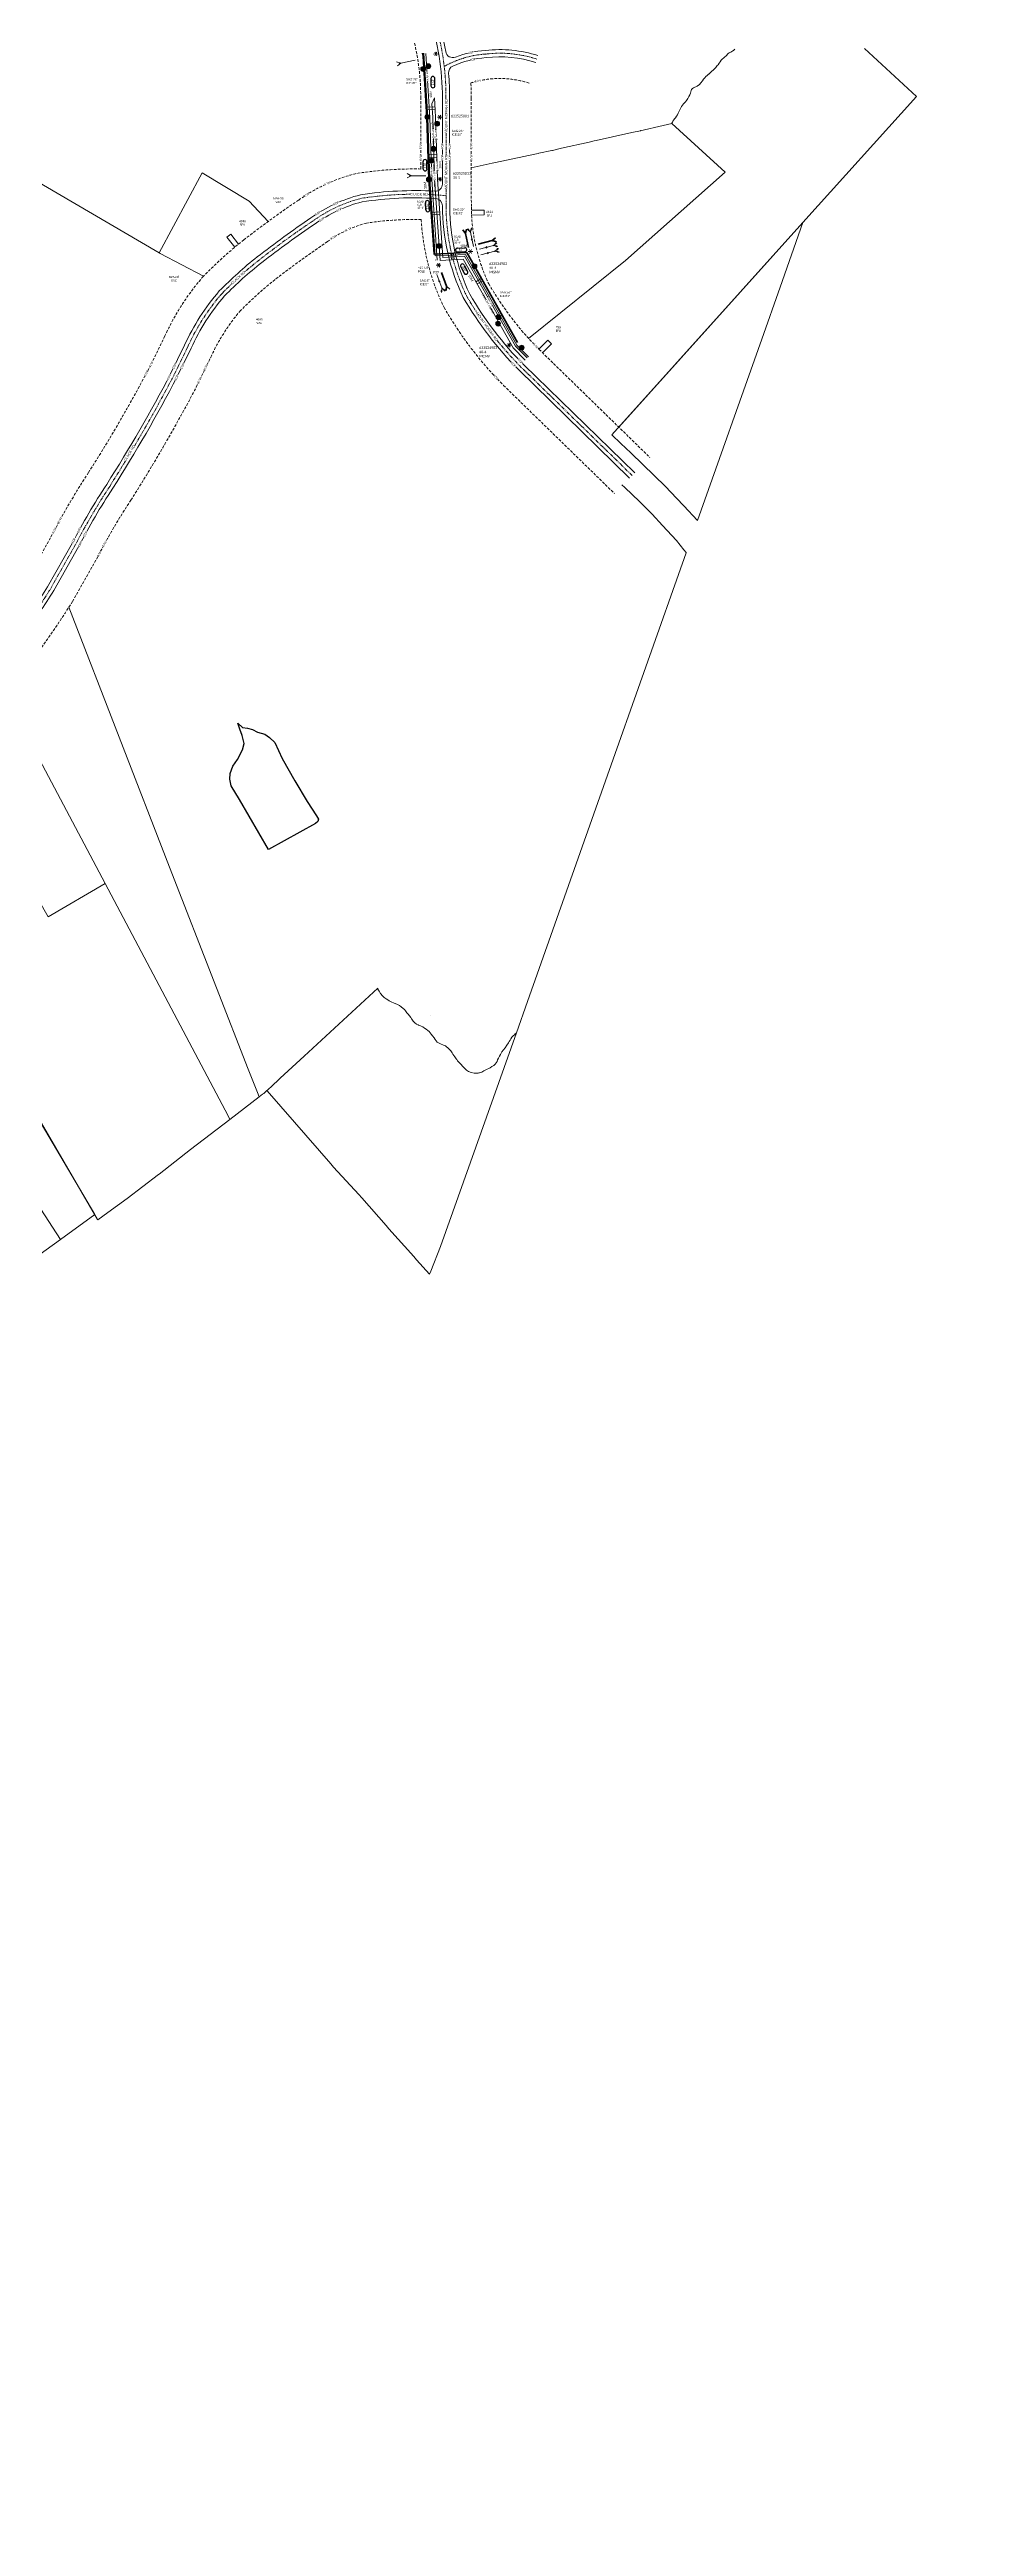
# Model space of a CAD drawing. Header units: inches. Extents: x 2378083 to 2398295, y 1463180 to 1483392.
# Drawn here: x 2391138 to 2393661, y 1468122 to 1474983 of the extents above; entities that cross this region are included whole.
import ezdxf
from ezdxf.enums import TextEntityAlignment as Align

# ---------------------------------------------------------------- set-up
doc = ezdxf.new("R2010")
doc.units = ezdxf.units.IN
doc.header["$MEASUREMENT"] = 0
doc.linetypes.add('DASHED', pattern=[0.75, 0.5, -0.25])
doc.linetypes.add('PHANTOM2', pattern=[1.25, 0.625, -0.125, 0.125, -0.125, 0.125, -0.125])
for name, color, linetype, lineweight in [('AchorGuyExisting', 150, 'Continuous', 0), ('AERIAL CABLE PROP', 1, 'Continuous', 60), ('AnchorGuyProposed', 1, 'Continuous', 50), ('AnchorGuyRemove', 7, 'Continuous', 0), ('DRIVEWAYS', 250, 'Continuous', 20), ('OVERLASH', 255, 'Continuous', 0), ('Poles', 7, 'Continuous', 0), ('PROP CABLE', 1, 'Continuous', 50), ('RIZER TEXT', 1, 'Continuous', 0), ('ROAD CLEARENCE TEXT', 7, 'Continuous', 0), ('ROW', 3, 'DASHED', 35), ('STRAND TEXT', 7, 'Continuous', 0)]:
    doc.layers.add(name, color=color, linetype=linetype, lineweight=lineweight)
for name, color, linetype in [('ADDRESS', 6, 'Continuous'), ('AERIAL CABLE EX', 5, 'Continuous'), ('C-TOPO-WATR', 141, 'Continuous'), ('CENTER LINE', 6, 'PHANTOM2'), ('EOP', 6, 'Continuous'), ('LINE LABELS', 7, 'Continuous'), ('POLE INFO', 7, 'Continuous'), ('Pole_Attributes', 7, 'Continuous'), ('REELS BUBBLES', 87, 'Continuous'), ('sc_greenville', 7, 'Continuous'), ('SPAN LENGTHS', 7, 'Continuous'), ('STREET NAMES', 250, 'Continuous')]:
    doc.layers.add(name, color=color, linetype=linetype)
doc.styles.add('Annotative', font='arial.ttf')
doc.styles.add('calibri', font='calibri.ttf')
doc.styles.add('Legend', font='calibri.ttf')
doc.styles.add('PROPOSED', font='calibri.ttf')
doc.styles.get("Standard").update_dxf_attribs({"font": 'arial.ttf'})

# ---------------------------------------------------------------- blocks, each defined once
blk = doc.blocks.new('POLES')
at = {"layer": 'Poles'}
for points in [[(-2, -0.1), (0, 0), (2.2, -0.1)], [(-0.9, 1.7), (0, 0), (1.1, -1.8)], [(-0.9, -1.8), (0, 0), (1.1, 1.7)]]:
    blk.add_lwpolyline(points, dxfattribs=at)
blk = doc.blocks.new('*U449')
at = {"linetype": 'Continuous', "lineweight": 0, "true_color": 0xffffff}
h = blk.add_hatch(color=7, dxfattribs=at)
h.dxf.hatch_style = 1
h.paths.add_polyline_path([(-0.12, 0, 1), (0.12, 0, 1)])
at = {"color": 0, "linetype": 'ByBlock', "lineweight": -2}
blk.add_circle((0, 0), 0.122, dxfattribs=at)
at = {"color": 0, "linetype": 'ByBlock', "lineweight": -2, "style": 'PROPOSED'}
blk.add_attdef('CCFN', text='', height=0.0844, dxfattribs=at).set_placement((0, 0), align=Align.MIDDLE_CENTER)
at = {"color": 0, "linetype": 'ByBlock', "lineweight": -2, "flags": 104}
blk.add_attdef('CCFA', text='', height=0.0844, dxfattribs=at).set_placement((0.21, 0.09), align=Align.TOP_LEFT)
blk = doc.blocks.new('*U391')
at = {"linetype": 'Continuous', "lineweight": 0}
for p, q in [((-0.5, -1.1), (-0.5, 1.15)), ((0.5, -1.09), (0.5, 1.15))]:
    blk.add_line(p, q, dxfattribs=at)
blk = doc.blocks.new('*U392')
at = {"linetype": 'Continuous', "lineweight": 0}
for p, q in [((-0.5, -2.17), (-0.5, 1.15)), ((0.5, -2.17), (0.5, 1.15))]:
    blk.add_line(p, q, dxfattribs=at)
blk = doc.blocks.new('ACMAP_ANN_TEMPLATE_SPANS')
at = {"color": 0, "linetype": 'ByBlock', "lineweight": -2}
for p, q in [((-8, 12), (23, 12)), ((-8, -4), (23, -4))]:
    blk.add_line(p, q, dxfattribs=at)
for centre, start, end in [((-8, 4), 90, 270), ((23, 4), 270, 90)]:
    blk.add_arc(centre, 8.49, start, end, dxfattribs=at)
at = {"color": 18, "lineweight": 50, "true_color": 0x000000, "style": 'Annotative'}
blk.add_attdef('AERIALFOOT', text='', height=10, dxfattribs=at).set_placement((7, 5), align=Align.MIDDLE_CENTER)
blk = doc.blocks.new('*U429')
blk.add_line((8.4, -0.4), (8.4, 0.4))
for points in [[(0, 0), (7.6, 0)], [(7.5, 0.1), (7.6, 0)], [(9.7, -1.1), (7.6, 0), (9.7, 1)], [(7.6, 0), (7.5, -0.2)]]:
    blk.add_lwpolyline(points)
blk = doc.blocks.new('*U412')
for points in [[(0, 0), (7.6, 0)], [(3.5, 0.3), (4.1, -0.3)], [(4.1, 0.3), (3.5, -0.3)], [(7.5, 0.2), (7.6, 0)], [(7.6, 0), (7.5, -0.2)], [(7.6, 0), (9.7, 1)], [(7.6, 0), (9.7, -1)], [(8.4, 0.4), (8.4, -0.4)], [(8.6, 0.8), (9.5, 0.6)], [(9.2, 1.2), (9, 0.3)], [(8.6, -0.8), (9.4, -0.6)], [(8.9, -0.3), (9.1, -1.1)]]:
    blk.add_lwpolyline(points)
blk = doc.blocks.new('*U439')
for p, q in [((0, 0), (7.6, 0.3)), ((7.4, 0.4), (7.6, 0.3)), ((7.6, 0.3), (7.5, 0.1)), ((9.7, 1.4), (7.6, 0.3)), ((7.6, 0.3), (9.7, -0.7)), ((8.4, 0.7), (8.5, -0.1))]:
    blk.add_line(p, q)
blk = doc.blocks.new('*U440')
blk.add_line((8.3, 1.4), (8.2, 2.2))
for points in [[(0, 0), (7.5, 1.6)], [(7.3, 1.7), (7.5, 1.6)], [(7.5, 1.6), (7.3, 1.4)], [(9.7, 1), (7.5, 1.6), (9.3, 3.1)]]:
    blk.add_lwpolyline(points)

msp = doc.modelspace()

# ---------------------------------------------------------------- linework, layer by layer
at = {"layer": 'AERIAL CABLE EX', "lineweight": 0}
for points in [[(2392464.7, 1474131.8), (2392432.3, 1474164.3), (2392290.6, 1474415), (2392206.1, 1474411.1), (2392191.4, 1474622.9), (2392186.3, 1474794.8), (2392175.2, 1474972.7)], [(2392212.1, 1474399.9), (2392196.6, 1474623.2), (2392191.5, 1474795), (2392180.4, 1474972.4)], [(2392455.7, 1474122.8), (2392422.1, 1474156.5), (2392283.4, 1474401.9), (2392220.2, 1474399), (2392204.6, 1474623.6), (2392199.5, 1474795.4), (2392197.2, 1474832.1), (2392204.1, 1474849.4)], [(2392461.4, 1474128.5), (2392428.5, 1474161.4), (2392287.9, 1474410.2), (2392227.6, 1474407.3), (2392212.6, 1474624), (2392207.5, 1474795.8), (2392205.2, 1474832.6), (2392204.1, 1474849.4)], [(2392206.9, 1474399.6), (2392206.9, 1474400)]]:
    msp.add_lwpolyline(points, dxfattribs=at)
at = {"layer": 'AERIAL CABLE PROP', "color": 5}
for points in [[(2392202.9, 1474416.2), (2392203, 1474416.2), (2392188.6, 1474622.8), (2392183.5, 1474794.7), (2392172.9, 1474964.9), (2392170.8, 1474972.5)], [(2392434.2, 1474171.7), (2392293.6, 1474420.4), (2392203, 1474416.2), (2392202.9, 1474416.2)]]:
    msp.add_lwpolyline(points, dxfattribs=at)
at = {"layer": 'C-TOPO-WATR'}
msp.add_line((2392193, 1472305.9), (2392193, 1472305.9), dxfattribs=at)
msp.add_lwpolyline([(2391744.7, 1472767.2), (2391664, 1472905.3), (2391640.8, 1472943.3), (2391637.6, 1472961.6), (2391638, 1472977.4), (2391646.2, 1472997.9), (2391658.8, 1473016.7), (2391672.9, 1473042.7), (2391677.6, 1473060.4), (2391671.6, 1473083.1), (2391664.9, 1473100.4), (2391660, 1473117), (2391672.7, 1473105.1), (2391686, 1473102.8), (2391700.1, 1473099.8), (2391714.4, 1473092.3), (2391734.8, 1473086.8), (2391747.4, 1473077.5), (2391761.9, 1473063), (2391782.6, 1473018.8), (2391817.9, 1472957.5), (2391851.3, 1472899.7), (2391877.1, 1472860.1), (2391882.7, 1472851.4), (2391881.1, 1472844.4), (2391875.2, 1472838.9), (2391744.7, 1472767.2)], close=True, dxfattribs=at)
at = {"layer": 'DRIVEWAYS', "color": 1}
for points in [[(2392306.5, 1474537.8), (2392341.9, 1474538.4), (2392342.2, 1474524.9), (2392307, 1474524.2)], [(2391651.5, 1474435.6), (2391629.4, 1474463.2), (2391640, 1474471.7), (2391661.9, 1474444.2)], [(2392493.6, 1474152.6), (2392518.7, 1474177.6), (2392528.3, 1474168), (2392503.3, 1474143.1)]]:
    msp.add_lwpolyline(points, dxfattribs=at)
at = {"layer": 'EOP', "color": 6, "lineweight": 0}
for points in [[(2392028.2, 1477763.8, 0.083852), (2392081.8, 1477635.9, 0.071345), (2392135.5, 1477573.6, 0.056959), (2392341.2, 1477437.7), (2392486.3, 1477352.6, -0.173366), (2392668.6, 1477133.5, -0.082809), (2392694.6, 1477003.4, -0.141514), (2392645.4, 1476817.3), (2392529.5, 1476658.9, 0.012739), (2392129.3, 1476192.4, 0.217881), (2392030.9, 1475816, 0.021663), (2392208.9, 1475083.4, -0.03717), (2392235.5, 1474977.1, 0.472779), (2392262.3, 1474961.8, -0.073285), (2392345.5, 1474980.4, -0.107406), (2392490.9, 1474966)], [(2390242.7, 1472718.3), (2390363.9, 1472595.6, 0.423363), (2390392.6, 1472595.9, 0.005015), (2390472, 1472680.9, 0.020009), (2390577, 1472809.8), (2390635.5, 1472898.7, -0.048626), (2390715.7, 1473011.4, -0.042623), (2390794.4, 1473097.1, -0.011121), (2390919.7, 1473222.7, 0.024579), (2391052.2, 1473374.7, 0.015775), (2391132.9, 1473495), (2391201.6, 1473616.6, -0.026134), (2391296.4, 1473778.4, 0.020591), (2391473.3, 1474084.3), (2391512.1, 1474164.1, -0.072194), (2391608.4, 1474314.1, -0.033081), (2391713.3, 1474408.4, -0.018112), (2391862.2, 1474516.5, -0.094274), (2391999.6, 1474580.5, -0.054211), (2392205.2, 1474590.5, 0.432147), (2392226.4, 1474610.4), (2392226.2, 1474848.3, 0.081371), (2392189.8, 1475077.4, -0.02168)], [(2392484.8, 1474947, 0.107732), (2392347.4, 1474960.5, 0.088224), (2392255, 1474937.1, 0.318991), (2392243.3, 1474917.1, -0.023379), (2392246.2, 1474848.2), (2392246.4, 1474545.9, 0.11045), (2392301.8, 1474305.7, 0.064771), (2392451.9, 1474109.5), (2392758.8, 1473810.3)], [(2391068.2, 1473362.7, 0.015873), (2391150, 1473484.7), (2391219.2, 1473607.1, -0.026209), (2391313.2, 1473767.6, 0.020619), (2391491.1, 1474075.2), (2391530.2, 1474155.6, -0.072061), (2391623.1, 1474300.6, -0.032939), (2391725.7, 1474392.7, -0.018142), (2391873.6, 1474500.1, -0.093888), (2392003.6, 1474560.9, -0.054965), (2392207.7, 1474570.3, -0.395887), (2392226.4, 1474550.3, 0.112741), (2392284.1, 1474296.3, 0.065009), (2392437.8, 1474095.3), (2392744.8, 1473796)]]:
    msp.add_lwpolyline(points, format="xyb", dxfattribs=at)
at = {"layer": 'ROW', "color": 3, "linetype": 'DASHED', "lineweight": 0, "ltscale": 15}
for points in [[(2390266.4, 1472751.3), (2390363.8, 1472652.6, 0.004067), (2390427.3, 1472721, 0.019719), (2390527.9, 1472844.3), (2390584.4, 1472930.2, -0.047451), (2390669.3, 1473049.4, -0.041356), (2390752.3, 1473139.9, -0.010927), (2390877.3, 1473265.2, 0.024257), (2391004.2, 1473410.8, 0.015472), (2391081.3, 1473525.7), (2391148.8, 1473645.2, -0.025917), (2391246, 1473811, 0.020507), (2391419.7, 1474111.3), (2391457.8, 1474189.7, -0.072545), (2391564.2, 1474354.8, -0.033474), (2391676.3, 1474455.6, -0.018026), (2391828, 1474565.8, -0.095251), (2391987.5, 1474639.4, -0.044361), (2392166.3, 1474652), (2392166.2, 1474848.4, 0.081863), (2392132.5, 1475059.6, -0.021731)], [(2392466.3, 1474889.9, 0.156177), (2392305.2, 1474890.4, -0.013252), (2392306.2, 1474848.1), (2392306.4, 1474546.1, 0.109219), (2392354.9, 1474333.7, 0.063987), (2392494.1, 1474152.2), (2392800.7, 1473853.3)], [(2391116.1, 1473326.6, 0.016157), (2391201.6, 1473454.1), (2391272, 1473578.6, -0.02644), (2391363.6, 1473735, 0.020701), (2391544.7, 1474048.2), (2391584.5, 1474130.1, -0.071603), (2391667.3, 1474260, -0.032469), (2391762.7, 1474345.5, -0.018242), (2391908, 1474450.9, -0.092483), (2392015.8, 1474502.1, -0.043672), (2392167.5, 1474512, 0.098572), (2392231, 1474268.3, 0.065662), (2392395.6, 1474052.7), (2392702.9, 1473753)]]:
    msp.add_lwpolyline(points, format="xyb", dxfattribs=at)
at = {"layer": 'ROW', "color": 6, "lineweight": 50}
msp.add_circle((2388188.9, 1473286.1), 10106.2, dxfattribs=at)
at = {"layer": 'sc_greenville', "lineweight": 0}
for points in [[(2391743.5, 1474506.5), (2391691.3, 1474563.2), (2391560.7, 1474641.1), (2391441.8, 1474419.4), (2391072, 1474635.7), (2390944.7, 1474709.7), (2390445.5, 1475000), (2390000, 1475256.6), (2389865.7, 1475334), (2390000, 1475419.4), (2390762.2, 1475887.3), (2391150, 1476120.6), (2391908.2, 1475036.8), (2392114.6, 1475122.4)], [(2392465.1, 1474182.8), (2392733.3, 1474398.6), (2393009.5, 1474643.6), (2392861.5, 1474777.6), (2392862, 1474779), (2392863.3, 1474781.9), (2392864.7, 1474784.9), (2392867.2, 1474788.4), (2392869.5, 1474791.1), (2392872, 1474794), (2392874.8, 1474797.9), (2392877.5, 1474802.5), (2392879.5, 1474806.5), (2392881.3, 1474810.1), (2392882.7, 1474813.8), (2392884.5, 1474817.4), (2392886.5, 1474821.1), (2392888.8, 1474825.1), (2392891.5, 1474829.1), (2392894.2, 1474832.5), (2392896.8, 1474835.5), (2392899.3, 1474838.5), (2392902, 1474842.2), (2392905.8, 1474847.7), (2392908.7, 1474852.5), (2392911.5, 1474857.1), (2392913.3, 1474862.1), (2392914, 1474865.5), (2392915, 1474869), (2392916.5, 1474872.4), (2392918.7, 1474875.2), (2392921.8, 1474877.2), (2392925, 1474878.5), (2392928.5, 1474879.6), (2392932.2, 1474881.5), (2392938.2, 1474886.1), (2392942.5, 1474890.9), (2392946.3, 1474895.9), (2392949.7, 1474900.6), (2392952.8, 1474904.2), (2392956.2, 1474907.8), (2392960, 1474911.4), (2392963.5, 1474914.5), (2392964.3, 1474915.1), (2392968.5, 1474919), (2392972.5, 1474922.6), (2392976.3, 1474926.2), (2392980.5, 1474930.5), (2392983.2, 1474933.4), (2392985.5, 1474935.9), (2392987.7, 1474938.4), (2392989.7, 1474940.9), (2392992.5, 1474944.9), (2392995.5, 1474949), (2392998.5, 1474953.1), (2393002.3, 1474957.2), (2393004.5, 1474959.3), (2393006.5, 1474961), (2393008.8, 1474962.7), (2393011.3, 1474964.9), (2393013.8, 1474967.4), (2393016, 1474969.7), (2393018, 1474971.9), (2393020.3, 1474973.6), (2393022.8, 1474974.9), (2393025.5, 1474975.9), (2393028.2, 1474977.1), (2393031, 1474978.9), (2393032.7, 1474980.5), (2393034.2, 1474982.1), (2393035.8, 1474984)], [(2393395.8, 1474985.9), (2393539.7, 1474853), (2393225, 1474503.7), (2392714.5, 1473937.3)], [(2392306.3, 1474655.4), (2392364.3, 1474667.8), (2392373.3, 1474669.8), (2392482.3, 1474693.2), (2392491.9, 1474695.3), (2392493.2, 1474695.6), (2392529.5, 1474703.4), (2392531.5, 1474703.7), (2392556.4, 1474709.3), (2392633.1, 1474726.5), (2392642.8, 1474728.7), (2392646.8, 1474729.6), (2392652.3, 1474730.8), (2392697.8, 1474741), (2392750.5, 1474752.8), (2392774.5, 1474758.1), (2392775.7, 1474758.4), (2392782.7, 1474760), (2392786.1, 1474760.8), (2392825.6, 1474769.6), (2392861.5, 1474777.6), (2393009.5, 1474643.6), (2392733.3, 1474398.6), (2392465.1, 1474182.8)], [(2391564.4, 1474355), (2391444.5, 1474417.7), (2391441.8, 1474419.4), (2391560.7, 1474641.1), (2391691.3, 1474563.2), (2391743.5, 1474506.5)], [(2392723.1, 1473777.4), (2392731.3, 1473769.4), (2392772.3, 1473731), (2392807.3, 1473695.6), (2392836.3, 1473664.9), (2392874.3, 1473622.9), (2392895.3, 1473597.3), (2392901.3, 1473589.7), (2392901.8, 1473589.1), (2392901.7, 1473588.8), (2392678.2, 1472956.9), (2392462.3, 1472346.4), (2392431.5, 1472259.2), (2392431.2, 1472259), (2392428.7, 1472256.9), (2392427.9, 1472256.1), (2392425.8, 1472254.1), (2392422.5, 1472250.7), (2392419, 1472246.9), (2392415.7, 1472242.7), (2392413.5, 1472239), (2392411.2, 1472235.3), (2392409.3, 1472231.5), (2392405, 1472224.7), (2392400, 1472218), (2392395.2, 1472211.8), (2392391.3, 1472206.5), (2392389, 1472203.2), (2392386.8, 1472199.1), (2392384.2, 1472194.5), (2392381.5, 1472189.1), (2392379.2, 1472184.2), (2392377.5, 1472180.1), (2392375.2, 1472176.4), (2392372.7, 1472172.9), (2392368.5, 1472169), (2392363.5, 1472165.6), (2392358.7, 1472162.7), (2392354.5, 1472160.9), (2392350.7, 1472159), (2392346.2, 1472156.5), (2392341.2, 1472153.6), (2392335.5, 1472150.7), (2392332, 1472149.4), (2392328.8, 1472148.4), (2392327.6, 1472148.1), (2392325.7, 1472147.7), (2392322.5, 1472147.5), (2392314.3, 1472147.7), (2392305.7, 1472149.2), (2392298.3, 1472152), (2392292.7, 1472155.9), (2392289.7, 1472159.3), (2392286, 1472163), (2392282, 1472167), (2392277.8, 1472171.5), (2392272.8, 1472177), (2392268.5, 1472182), (2392266.2, 1472185), (2392264.5, 1472187.1), (2392260.5, 1472192.9), (2392258, 1472196.7), (2392255.5, 1472200.5), (2392253.3, 1472204), (2392251.5, 1472206.7), (2392249.7, 1472209.1), (2392247.2, 1472211.9), (2392244.5, 1472215), (2392241.2, 1472218.1), (2392237.8, 1472220.9), (2392234.5, 1472222.9), (2392231, 1472224.5), (2392227.5, 1472225.9), (2392223.2, 1472227.6), (2392219, 1472229.5), (2392215.3, 1472231.5), (2392212.2, 1472233.7), (2392209.2, 1472237), (2392206.3, 1472241), (2392203, 1472245.7), (2392199, 1472251.1), (2392195.5, 1472255.7), (2392192.3, 1472259.6), (2392189.2, 1472263), (2392186, 1472266.1), (2392181.5, 1472269.5), (2392176.5, 1472272.6), (2392171.7, 1472275.4), (2392167.2, 1472277.5), (2392163.5, 1472279.1), (2392160.2, 1472280.7), (2392159.3, 1472281.1), (2392154.8, 1472283.7), (2392149.8, 1472287.2), (2392147, 1472289.6), (2392145, 1472292), (2392143.3, 1472294.2), (2392141.8, 1472296.7), (2392140.8, 1472298.2), (2392138.5, 1472301.6), (2392134.8, 1472306.7), (2392131, 1472311.4), (2392128, 1472315.1), (2392126, 1472317.5), (2392123.8, 1472320.4), (2392121, 1472323.6), (2392118, 1472326.9), (2392112.5, 1472331.5), (2392107.3, 1472334.9), (2392101.7, 1472337.6), (2392095.5, 1472340.2), (2392093, 1472341.4), (2392091, 1472342.2), (2392086.2, 1472344.4), (2392082.2, 1472346.4), (2392079.2, 1472348.1), (2392075.5, 1472350.4), (2392070.7, 1472353.5), (2392065.3, 1472357.4), (2392060, 1472361.9), (2392054.5, 1472368), (2392050.7, 1472374.2), (2392047.8, 1472380.6), (2392047, 1472382.9), (2391843.5, 1472194.7), (2391777.2, 1472133.5), (2391750.8, 1472109), (2391746.6, 1472105.2), (2391742.9, 1472101.7), (2391740.1, 1472099.4), (2391739.9, 1472099.2), (2391731.3, 1472091.6), (2391727.8, 1472088.9), (2391718.4, 1472081.9), (2391713.9, 1472093.6), (2391688.6, 1472158.4), (2391600.8, 1472383.6), (2391470.5, 1472718), (2391191.6, 1473438.2)], [(2391191.6, 1473438.2), (2391470.5, 1472718), (2391600.8, 1472383.6), (2391688.6, 1472158.4), (2391713.9, 1472093.6), (2391718.4, 1472081.9), (2391637.9, 1472019.5), (2391632.8, 1472029), (2391292.5, 1472672.9), (2391011.2, 1473203.3)], [(2391011.2, 1473203.3), (2391292.5, 1472672.9), (2391134.5, 1472581), (2390965.7, 1472875.6), (2390863.7, 1473053.8)], [(2390546.6, 1472644.8), (2391168.2, 1471686.7), (2391168.2, 1471686.7), (2391263.2, 1471755.6), (2390656.2, 1472784.6)], [(2390417.3, 1472506.1), (2390573.4, 1472363), (2391049.6, 1471600.7), (2391168.2, 1471686.7), (2390546.6, 1472644.8)]]:
    msp.add_lwpolyline(points, dxfattribs=at)
for points in [[(2392933, 1473678.4), (2392932.8, 1473678.6), (2392895.3, 1473719.1), (2392875, 1473740.6), (2392844.5, 1473772.1), (2392813.2, 1473803), (2392781.3, 1473833.4), (2392747.8, 1473865.4), (2392720.8, 1473891.5), (2392695.2, 1473916), (2393225, 1474503.7), (2393161.5, 1474324.4), (2393110.8, 1474181), (2392933, 1473678.4)], [(2391292.5, 1472672.9), (2391632.8, 1472029), (2391637.9, 1472019.5), (2391528.6, 1471936.1), (2391528.4, 1471936), (2391441.6, 1471868), (2391439.7, 1471866.5), (2391353.1, 1471800.3), (2391352.7, 1471800), (2391299.3, 1471761.4), (2391271.5, 1471741.6), (2391271, 1471742.2), (2390999.7, 1472207.7), (2390751.7, 1472630.7), (2390727.5, 1472672.8), (2390937.7, 1472924.6), (2391134.5, 1472581), (2391292.5, 1472672.9)], [(2392314.3, 1472147.7), (2392322.5, 1472147.5), (2392325.7, 1472147.7), (2392327.6, 1472148.1), (2392328.8, 1472148.4), (2392332, 1472149.4), (2392335.5, 1472150.7), (2392341.2, 1472153.6), (2392346.2, 1472156.5), (2392350.7, 1472159), (2392354.5, 1472160.9), (2392358.7, 1472162.7), (2392363.5, 1472165.6), (2392368.5, 1472169), (2392372.7, 1472172.9), (2392375.2, 1472176.4), (2392377.5, 1472180.1), (2392379.2, 1472184.2), (2392381.5, 1472189.1), (2392384.2, 1472194.5), (2392386.8, 1472199.1), (2392389, 1472203.2), (2392391.3, 1472206.5), (2392395.2, 1472211.8), (2392400, 1472218), (2392405, 1472224.7), (2392409.3, 1472231.5), (2392411.2, 1472235.3), (2392413.5, 1472239), (2392415.7, 1472242.7), (2392419, 1472246.9), (2392422.5, 1472250.7), (2392425.8, 1472254.1), (2392427.9, 1472256.1), (2392428.7, 1472256.9), (2392431.2, 1472259), (2392431.5, 1472259.2), (2392220.7, 1471667.3), (2392194, 1471599.1), (2392190.8, 1471590.9), (2392154.5, 1471630.9), (2392146.8, 1471639.6), (2392078.3, 1471716.6), (2392070.3, 1471725.8), (2392003, 1471802.6), (2391995.2, 1471811), (2391924.6, 1471887.1), (2391916.9, 1471896), (2391747.4, 1472091), (2391740.1, 1472099.4), (2391742.9, 1472101.7), (2391746.6, 1472105.2), (2391750.8, 1472109), (2391777.2, 1472133.5), (2391843.5, 1472194.7), (2392047, 1472382.9), (2392047.8, 1472380.6), (2392050.7, 1472374.2), (2392054.5, 1472368), (2392060, 1472361.9), (2392065.3, 1472357.4), (2392070.7, 1472353.5), (2392075.5, 1472350.4), (2392079.2, 1472348.1), (2392082.2, 1472346.4), (2392086.2, 1472344.4), (2392091, 1472342.2), (2392093, 1472341.4), (2392095.5, 1472340.2), (2392101.7, 1472337.6), (2392107.3, 1472334.9), (2392112.5, 1472331.5), (2392118, 1472326.9), (2392121, 1472323.6), (2392123.8, 1472320.4), (2392126, 1472317.5), (2392128, 1472315.1), (2392131, 1472311.4), (2392134.8, 1472306.7), (2392138.5, 1472301.6), (2392140.8, 1472298.2), (2392141.8, 1472296.7), (2392143.3, 1472294.2), (2392145, 1472292), (2392147, 1472289.6), (2392149.8, 1472287.2), (2392154.8, 1472283.7), (2392159.3, 1472281.1), (2392160.2, 1472280.7), (2392163.5, 1472279.1), (2392167.2, 1472277.5), (2392171.7, 1472275.4), (2392176.5, 1472272.6), (2392181.5, 1472269.5), (2392186, 1472266.1), (2392189.2, 1472263), (2392192.3, 1472259.6), (2392195.5, 1472255.7), (2392199, 1472251.1), (2392203, 1472245.7), (2392206.3, 1472241), (2392209.2, 1472237), (2392212.2, 1472233.7), (2392215.3, 1472231.5), (2392219, 1472229.5), (2392223.2, 1472227.6), (2392227.5, 1472225.9), (2392231, 1472224.5), (2392234.5, 1472222.9), (2392237.8, 1472220.9), (2392241.2, 1472218.1), (2392244.5, 1472215), (2392247.2, 1472211.9), (2392249.7, 1472209.1), (2392251.5, 1472206.7), (2392253.3, 1472204), (2392255.5, 1472200.5), (2392258, 1472196.7), (2392260.5, 1472192.9), (2392264.5, 1472187.1), (2392266.2, 1472185), (2392268.5, 1472182), (2392272.8, 1472177), (2392277.8, 1472171.5), (2392282, 1472167), (2392286, 1472163), (2392289.7, 1472159.3), (2392292.7, 1472155.9), (2392298.3, 1472152), (2392305.7, 1472149.2), (2392314.3, 1472147.7)]]:
    msp.add_lwpolyline(points, close=True, dxfattribs=at)

# ---------------------------------------------------------------- block references
at = {"layer": 'AnchorGuyProposed', "xscale": -5.295099999999999, "yscale": -5.295099999999999, "zscale": -5.295099999999999}
for p, rotation in [((2392298.4, 1474434.2), 279.6552955203509), ((2392324.9, 1474443.6), 192.0526976834805), ((2392223.6, 1474365.3), 108.5335216062236)]:
    msp.add_blockref('*U439', p, dxfattribs=dict(at, rotation=rotation))
at = {"layer": 'AnchorGuyRemove', "xscale": -5.295100000000001, "yscale": -5.295100000000001, "zscale": -5.295100000000001}
for p, rotation in [((2392312.1, 1474437.4), 282.0614633636777), ((2392328.6, 1474430), 194.4588655268072), ((2392332.9, 1474414.1), 194.4588655268072), ((2392210.5, 1474360.1), 110.9396894495503)]:
    msp.add_blockref('*U412', p, dxfattribs=dict(at, rotation=rotation))
at = {"layer": 'OVERLASH'}
for name, p, xscale, yscale, zscale, rotation in [('*U392', (2392197.9, 1474820.5), 6.997610170159889, 6.997610170159889, 6.997610170159889, 272.899470358054), ('*U392', (2392210.3, 1474529.4), 6.997610170159891, 6.997610170159891, 6.997610170159891, 273.6211779838083), ('*U391', (2392254.2, 1474410.3), 6.997610170159893, 6.997610170159893, 6.997610170159893, 187.3194756706017)]:
    msp.add_blockref(name, p, dxfattribs=dict(at, xscale=xscale, yscale=yscale, zscale=zscale, rotation=rotation))
at = {"layer": 'Poles', "xscale": 3, "yscale": 3, "zscale": 3}
for p in [(2392207.6, 1474970.7), (2392218.5, 1474795.8), (2392219.3, 1474623.7), (2392303.7, 1474423.6), (2392215.4, 1474385.5), (2392410.4, 1474164.1)]:
    msp.add_blockref('POLES', p, dxfattribs=at)
at = {"layer": 'REELS BUBBLES', "color": 250, "lineweight": 0, "xscale": 55, "yscale": 55, "zscale": 55}
for p, values in [((2392188.6, 1474622.8), {'CCFN': '7'}), ((2392217.3, 1474438.6), {'CCFN': '94'}), ((2392315, 1474382.6), {'CCFN': '6'})]:
    msp.add_blockref('*U449', p, dxfattribs=at).add_auto_attribs(values)
at = {"layer": 'SPAN LENGTHS'}
ref = msp.add_blockref('ACMAP_ANN_TEMPLATE_SPANS', (2392188, 1474544.2), dxfattribs=dict(at, xscale=0.6499999999999995, yscale=0.6499999999999995, zscale=0.6499999999999995, rotation=92.96868620647068))
ref.add_attrib('AERIALFOOT', "220'", dxfattribs={"layer": 'PROP CABLE', "height": 6.5, "rotation": 92.96869, "style": 'Annotative'}).set_placement((2392184.7, 1474548.4), align=Align.MIDDLE_CENTER)
ref = msp.add_blockref('ACMAP_ANN_TEMPLATE_SPANS', (2392273.5, 1474425.3), dxfattribs=dict(at, xscale=0.6499999999999995, yscale=0.6499999999999995, zscale=0.6499999999999995, rotation=2.88268007823102))
ref.add_attrib('AERIALFOOT', "57'", dxfattribs={"layer": 'PROP CABLE', "height": 6.5, "rotation": 2.88268, "style": 'Annotative'}).set_placement((2392277.6, 1474428.5), align=Align.MIDDLE_CENTER)
ref = msp.add_blockref('ACMAP_ANN_TEMPLATE_SPANS', (2392282, 1474377.7), dxfattribs=dict(at, xscale=0.6499999999999995, yscale=0.6499999999999995, zscale=0.6499999999999995, rotation=298.7683083286981))
ref.add_attrib('AERIALFOOT', "295'", dxfattribs={"layer": 'PROP CABLE', "height": 6.5, "rotation": 298.76831, "style": 'Annotative'}).set_placement((2392286.8, 1474375.4), align=Align.MIDDLE_CENTER)

# ---------------------------------------------------------------- texts
at = {"layer": 'ADDRESS', "color": 4, "lineweight": 50, "char_height": 6, "width": 9.954, "attachment_point": 7, "style": 'PROPOSED'}
for s, insert in [('\\pxqc;NPA-05\\PVAC', (2391766.9, 1474557.5)), ('\\pxqc;4696\\PSFU', (2391667.5, 1474494.6)), ('\\pxqc;6123\\PSFU', (2392351.7, 1474520.1)), ('\\pxqc;NPA-08\\PVAC', (2391477.6, 1474339.9)), ('\\pxqc;4665\\PVAC', (2391714.1, 1474222.5)), ('\\pxqc;755\\PSFU', (2392542.3, 1474200.6))]:
    msp.add_mtext(s, dxfattribs=dict(at, insert=insert))
at = {"layer": 'POLE INFO', "char_height": 7, "attachment_point": 1, "style": 'calibri'}
for s, insert in [(' 633525001', (2392247.6, 1474802.2)), ('633524902\\P40-4\\PMGNV \\P \\P ', (2392355.9, 1474393.4)), ('633524903\\P40-4\\PMGNV \\P \\P ', (2392328.1, 1474160.5))]:
    msp.add_mtext(s, dxfattribs=dict(at, insert=insert))
at = {"layer": 'POLE INFO', "insert": (2392199.9, 1474369.5), "char_height": 7, "width": 0.296, "attachment_point": 1, "style": 'calibri'}
msp.add_mtext('P39 \\P \\P ', dxfattribs=at)
at = {"layer": 'Pole_Attributes', "char_height": 6, "width": 24.384, "attachment_point": 7}
for s, insert in [("SAG:39''\\PICE:42''", (2392255.1, 1474526.7)), ("SAG:8''\\PICE:9''", (2392163.4, 1474329.9))]:
    msp.add_mtext(s, dxfattribs=dict(at, insert=insert))
at = {"layer": 'RIZER TEXT', "insert": (2392172.8, 1474365.2), "char_height": 6, "attachment_point": 8, "style": 'Legend'}
msp.add_mtext_dynamic_manual_height_columns("\\pxql;{\\C1;+25' UP\\PPOLE}", width=29.1, gutter_width=1, heights=[0], dxfattribs=at)
at = {"layer": 'ROAD CLEARENCE TEXT', "lineweight": 50, "char_height": 5, "attachment_point": 1, "style": 'PROPOSED'}
for s, insert in [('ROAD CLR:\\P15\'-1"', (2392156.5, 1474563.9)), ('ROAD CLR:\\P20\'-4"', (2392258.9, 1474467.2))]:
    msp.add_mtext_dynamic_manual_height_columns(s, width=26.234, gutter_width=50, heights=[0], dxfattribs=dict(at, insert=insert))
at = {"layer": 'STRAND TEXT', "lineweight": 50, "style": 'PROPOSED'}
msp.add_text('10M', height=7, rotation=3, dxfattribs=at).set_placement((2392275.3, 1474435.2))

# ---------------------------------------------------------------- next in the draw order: texts
at = {"layer": 'AERIAL CABLE EX', "char_height": 5, "width": 25.275, "attachment_point": 5, "style": 'Legend', "bg_fill": 3, "box_fill_scale": 1.1, "bg_fill_color": 256, "bg_fill_transparency": 0}
for s, insert, rotation in [('\\pxqc;BHAA-50', (2392184.4, 1474908.2), 93.2521), ('\\pxqc;BHAA-200', (2392358.2, 1474285.8), 299.76337)]:
    msp.add_mtext(s, dxfattribs=dict(at, insert=insert, rotation=rotation))
at = {"layer": 'LINE LABELS', "char_height": 6, "width": 15.519, "attachment_point": 5, "style": 'Legend', "bg_fill": 3, "box_fill_scale": 1.1, "bg_fill_color": 256, "bg_fill_transparency": 0}
for s, insert, rotation in [('EOP', (2392310.4, 1474955.3), 13.30811), ('\\pxqc;R/W', (2392324.4, 1474895.7), 13.30811), ('\\pxqc;R/W', (2392166.3, 1474683.6), 90.03934), ('EOP', (2392246.3, 1474683.6), 90.03934), ('\\pxqc;R/W', (2392306.3, 1474683.7), 90.03934), ('\\pxqc;R/W', (2391849.7, 1474580.4), 32.40604), ('\\pxqc;R/W', (2391906.4, 1474611.4), 25.3991), ('EOP', (2391892.5, 1474512.9), 32.40604), ('\\pxqc;R/W', (2391924.7, 1474462.3), 32.40604), ('\\pxqc;R/W', (2392484.3, 1474162.2), 312.32706), ('\\pxqc;R/W', (2391406, 1474085.4), 64.06597), ('EOP', (2391490.3, 1474074.7), 64.06597), ('\\pxqc;R/W', (2391553.7, 1474066.7), 64.06597), ('EOP', (2392423.2, 1474110.3), 312.32706), ('\\pxqc;R/W', (2391151.6, 1473650.6), 62.39397), ('EOP', (2391222.5, 1473613.5), 62.39397), ('\\pxqc;R/W', (2391275.7, 1473585.7), 62.39397)]:
    msp.add_mtext(s, dxfattribs=dict(at, insert=insert, rotation=rotation))

# ---------------------------------------------------------------- next in the draw order: block references
at = {"layer": 'AchorGuyExisting', "xscale": -5.2951, "yscale": -5.2951, "zscale": -5.2951}
msp.add_blockref('*U440', (2392150.8, 1474953.9), dxfattribs=at)
at = {"layer": 'REELS BUBBLES', "color": 250, "lineweight": 0, "xscale": 55, "yscale": 55, "zscale": 55}
for p, values in [((2392172.9, 1474929.2), {'CCFN': '7'}), ((2392187.3, 1474936.9), {'CCFN': '92'})]:
    msp.add_blockref('*U449', p, dxfattribs=at).add_auto_attribs(values)
at = {"layer": 'SPAN LENGTHS'}
ref = msp.add_blockref('ACMAP_ANN_TEMPLATE_SPANS', (2392202.6, 1474887.8), dxfattribs=dict(at, xscale=0.6499999999999995, yscale=0.6499999999999995, zscale=0.6499999999999995, rotation=90.41743512656909))
ref.add_attrib('AERIALFOOT', "173'", dxfattribs={"layer": 'PROP CABLE', "height": 6.5, "rotation": 90.41744, "style": 'Annotative'}).set_placement((2392199.5, 1474892.2), align=Align.MIDDLE_CENTER)

# ---------------------------------------------------------------- next in the draw order: texts
at = {"layer": 'AERIAL CABLE EX', "insert": (2392352.7, 1474279.2), "char_height": 5, "width": 25.275, "attachment_point": 5, "rotation": 299.22138, "style": 'Legend', "bg_fill": 3, "box_fill_scale": 1.1, "bg_fill_color": 256, "bg_fill_transparency": 0}
msp.add_mtext('\\pxqc;AT3492MT-072RWP', dxfattribs=at)
at = {"layer": 'LINE LABELS', "char_height": 6, "width": 15.519, "attachment_point": 5, "style": 'Legend', "bg_fill": 3, "box_fill_scale": 1.1, "bg_fill_color": 256, "bg_fill_transparency": 0}
for s, insert, rotation in [('EOP', (2392305.7, 1474974.7), 13.30811), ('\\pxqc;R/W', (2392166.3, 1474715.2), 90.03934), ('EOP', (2392226.3, 1474683.6), 90.03934), ('\\pxqc;R/W', (2392306.3, 1474715.3), 90.03934), ('EOP', (2391881.8, 1474529.8), 32.40604), ('EOP', (2391940.7, 1474539.2), 25.3991), ('\\pxqc;R/W', (2391966.4, 1474485), 25.3991), ('\\pxqc;R/W', (2391419.7, 1474111.3), 64.06597), ('EOP', (2391469.2, 1474076.3), 64.06597), ('\\pxqc;R/W', (2391570.9, 1474102.2), 64.06597), ('\\pxqc;R/W', (2392374, 1474075.1), 312.32706), ('EOP', (2392442, 1474119.6), 312.32706), ('\\pxqc;R/W', (2391166.6, 1473678.7), 62.39397), ('EOP', (2391204.8, 1473622.8), 62.39397), ('\\pxqc;R/W', (2391290.7, 1473613.8), 62.39397)]:
    msp.add_mtext(s, dxfattribs=dict(at, insert=insert, rotation=rotation))
at = {"layer": 'Pole_Attributes', "insert": (2392125.4, 1474887.1), "char_height": 6, "width": 24.384, "attachment_point": 7}
msp.add_mtext("SAG:26''\\PICE:28''", dxfattribs=at)
at = {"layer": 'STRAND TEXT', "lineweight": 50, "style": 'PROPOSED'}
msp.add_text('10M', height=7, rotation=89.71493, dxfattribs=at).set_placement((2392197.6, 1474849))

# ---------------------------------------------------------------- next in the draw order: linework, layer by layer
at = {"layer": 'CENTER LINE', "color": 7, "linetype": 'PHANTOM2', "lineweight": 0, "ltscale": 15}
for points in [[(2392231.2, 1474936.4, -0.107636), (2392346.4, 1474970.5, -0.107564), (2392487.9, 1474956.5)], [(2392751.8, 1473803.1), (2392444.8, 1474102.4, -0.064891), (2392293, 1474301, -0.112576), (2392236.4, 1474550.3)]]:
    msp.add_lwpolyline(points, format="xyb", dxfattribs=at)

# ---------------------------------------------------------------- next in the draw order: block references
at = {"layer": 'OVERLASH', "xscale": 6.997610170159895, "yscale": 6.997610170159895, "zscale": 6.997610170159895, "rotation": 119.54624677644}
msp.add_blockref('*U391', (2392328, 1474340.8), dxfattribs=at)
at = {"layer": 'REELS BUBBLES', "color": 250, "lineweight": 0, "xscale": 55, "yscale": 55, "zscale": 55}
for p, values in [((2392380.5, 1474223.8), {'CCFN': '94'}), ((2392381.8, 1474241.7), {'CCFN': '93'}), ((2392445.9, 1474157), {'CCFN': '90'})]:
    msp.add_blockref('*U449', p, dxfattribs=at).add_auto_attribs(values)

# ---------------------------------------------------------------- next in the draw order: texts
at = {"layer": 'AERIAL CABLE EX', "insert": (2392204.3, 1474633), "char_height": 5, "width": 25.275, "attachment_point": 5, "rotation": 92.84898, "style": 'Legend', "bg_fill": 3, "box_fill_scale": 1.1, "bg_fill_color": 256, "bg_fill_transparency": 0}
msp.add_mtext('\\pxqc;AT3492MT-072RWP', dxfattribs=at)
at = {"layer": 'LINE LABELS', "char_height": 6, "width": 15.519, "attachment_point": 5, "style": 'Legend', "bg_fill": 3, "box_fill_scale": 1.1, "bg_fill_color": 256, "bg_fill_transparency": 0}
for insert, rotation in [((2392246.3, 1474715.2), 90.03934), ((2391932.1, 1474557.3), 25.3991), ((2391506.1, 1474106.1), 64.06597), ((2391237.5, 1473641.6), 62.39397)]:
    msp.add_mtext('EOP', dxfattribs=dict(at, insert=insert, rotation=rotation))
at = {"layer": 'POLE INFO', "insert": (2392255.3, 1474643.6), "char_height": 7, "width": 49.775, "attachment_point": 1, "style": 'calibri'}
msp.add_mtext('633525011\\P30-5\\P \\P \\P ', dxfattribs=at)
at = {"layer": 'Pole_Attributes', "insert": (2392385, 1474297.3), "char_height": 6, "width": 24.384, "attachment_point": 7}
msp.add_mtext("SAG:56''\\PICE:61''", dxfattribs=at)
at = {"layer": 'STRAND TEXT', "lineweight": 50, "style": 'PROPOSED'}
msp.add_text('10M', height=7, rotation=299, dxfattribs=at).set_placement((2392297, 1474357.4))

# ---------------------------------------------------------------- next in the draw order: texts
at = {"layer": 'LINE LABELS', "char_height": 6, "width": 15.519, "attachment_point": 5, "style": 'Legend', "bg_fill": 3, "box_fill_scale": 1.1, "bg_fill_color": 256, "bg_fill_transparency": 0}
for insert, rotation in [((2392226.3, 1474715.2), 90.03934), ((2391483.9, 1474106), 64.06597), ((2391219.8, 1473650.9), 62.39397)]:
    msp.add_mtext('EOP', dxfattribs=dict(at, insert=insert, rotation=rotation))
at = {"layer": 'STREET NAMES', "color": 7, "insert": (2392318.9, 1474251.8), "char_height": 7, "width": 94.073, "attachment_point": 7, "rotation": 305.75554, "bg_fill": 3, "box_fill_scale": 1, "bg_fill_color": 256, "bg_fill_transparency": 0}
msp.add_mtext('MOUNT MORIAH RD', dxfattribs=at)

# ---------------------------------------------------------------- next in the draw order: linework, layer by layer
at = {"layer": 'CENTER LINE', "color": 7, "linetype": 'PHANTOM2', "lineweight": 0, "ltscale": 15}
msp.add_lwpolyline([(2392236.4, 1474578, 0.062587), (2392001.6, 1474570.7, 0.094086), (2391867.9, 1474508.3, 0.018127), (2391719.5, 1474400.6, 0.033011), (2391615.8, 1474307.4, 0.072129), (2391521.1, 1474159.8), (2391482.2, 1474079.8, -0.020605), (2391304.8, 1473773, 0.026171), (2391210.4, 1473611.9), (2391141.4, 1473489.9, -0.015824), (2391060.2, 1473368.7, -0.024632)], format="xyb", dxfattribs=at)

# ---------------------------------------------------------------- next in the draw order: texts
at = {"layer": 'AERIAL CABLE EX', "char_height": 5, "width": 25.275, "attachment_point": 5, "rotation": 92.84898, "style": 'Legend', "bg_fill": 3, "box_fill_scale": 1.1, "bg_fill_color": 256, "bg_fill_transparency": 0}
for s, insert in [('\\pxqc;AT3492MT-072RWP', (2392200.8, 1474749.6)), ('\\pxqc;BHAA-200', (2392211.8, 1474662.2))]:
    msp.add_mtext(s, dxfattribs=dict(at, insert=insert))
at = {"layer": 'Pole_Attributes', "insert": (2392252.1, 1474744.4), "char_height": 6, "width": 24.384, "attachment_point": 7}
msp.add_mtext("SAG:26''\\PICE:28''", dxfattribs=at)

# ---------------------------------------------------------------- next in the draw order: texts
at = {"layer": 'AERIAL CABLE EX', "char_height": 5, "width": 25.275, "attachment_point": 5, "rotation": 92.84898, "style": 'Legend', "bg_fill": 3, "box_fill_scale": 1.1, "bg_fill_color": 256, "bg_fill_transparency": 0}
for s, insert in [('\\pxqc;BHAA-200', (2392208.9, 1474747.6)), ('\\pxqc;BHAA-50', (2392196, 1474643.8))]:
    msp.add_mtext(s, dxfattribs=dict(at, insert=insert))
at = {"layer": 'STREET NAMES', "color": 7, "char_height": 7, "attachment_point": 7, "bg_fill": 3, "box_fill_scale": 1, "bg_fill_color": 256, "bg_fill_transparency": 0}
for insert, rotation in [((2391645.1, 1474331.9), 42.30298), ((2391350, 1473842), 58.93578)]:
    msp.add_mtext('CLACK RD', dxfattribs=dict(at, insert=insert, rotation=rotation))

# ---------------------------------------------------------------- next in the draw order: linework, layer by layer
at = {"layer": 'CENTER LINE', "color": 7, "linetype": 'PHANTOM2', "lineweight": 0, "ltscale": 15}
msp.add_lwpolyline([(2392236.4, 1474549.7), (2392236.4, 1474610.5), (2392236.2, 1474848.2, 0.081295), (2392199.3, 1475080.4, -0.021671), (2392021.1, 1475814.2, -0.217937), (2392121.6, 1476198.7, -0.012728), (2392521.7, 1476665.3), (2392637, 1476822.8, 0.141133), (2392684.6, 1477003.1, 0.082817), (2392659.2, 1477130, 0.173394), (2392481.2, 1477344), (2392336.4, 1477429, -0.056912), (2392129, 1477566, -0.071493), (2392073.4, 1477630.5, -0.083837), (2392018.5, 1477761.6)], format="xyb", dxfattribs=at)

# ---------------------------------------------------------------- next in the draw order: block references
at = {"layer": 'AchorGuyExisting', "xscale": -5.2951, "yscale": -5.2951, "zscale": -5.2951}
msp.add_blockref('*U429', (2392180.2, 1474633.3), dxfattribs=at)
at = {"layer": 'OVERLASH', "xscale": 6.997610170159889, "yscale": 6.997610170159889, "zscale": 6.997610170159889, "rotation": 271.6878623874942}
msp.add_blockref('*U392', (2392202.5, 1474688), dxfattribs=at)
at = {"layer": 'REELS BUBBLES', "color": 250, "lineweight": 0, "xscale": 55, "yscale": 55, "zscale": 55}
for p, values in [((2392184.5, 1474796), {'CCFN': '90'}), ((2392211.6, 1474777.5), {'CCFN': '93'}), ((2392201.9, 1474707.9), {'CCFN': '94'}), ((2392195.8, 1474675.1), {'CCFN': '92'})]:
    msp.add_blockref('*U449', p, dxfattribs=at).add_auto_attribs(values)
at = {"layer": 'SPAN LENGTHS'}
ref = msp.add_blockref('ACMAP_ANN_TEMPLATE_SPANS', (2392180.9, 1474657.6), dxfattribs=dict(at, xscale=0.6499999999999995, yscale=0.6499999999999995, zscale=0.6499999999999995, rotation=90.41743512656909))
ref.add_attrib('AERIALFOOT', "170'", dxfattribs={"layer": 'PROP CABLE', "height": 6.5, "rotation": 90.41744, "style": 'Annotative'}).set_placement((2392177.8, 1474662), align=Align.MIDDLE_CENTER)

# ---------------------------------------------------------------- next in the draw order: texts
at = {"layer": 'STRAND TEXT', "lineweight": 50, "style": 'PROPOSED'}
for rotation, p in [(89.71493, (2392223.5, 1474652.5)), (93, (2392182.6, 1474596.5))]:
    msp.add_text('10M', height=7, rotation=rotation, dxfattribs=at).set_placement(p)

# ---------------------------------------------------------------- next in the draw order: texts
at = {"layer": 'STREET NAMES', "color": 7, "char_height": 7, "attachment_point": 7, "bg_fill": 3, "box_fill_scale": 1, "bg_fill_color": 256, "bg_fill_transparency": 0}
for s, insert, width, rotation in [('MOUNT MORIAH RD', (2392240, 1474751.4), 94.073, 89.59759), ('MOUNT MORIAH RD', (2392239.7, 1474596.7), 94.073, 89.59759), ('CLACK RD', (2392136.9, 1474578.7), 48.998, 359.0759)]:
    msp.add_mtext(s, dxfattribs=dict(at, insert=insert, width=width, rotation=rotation))

doc.saveas('drawing.dxf')
